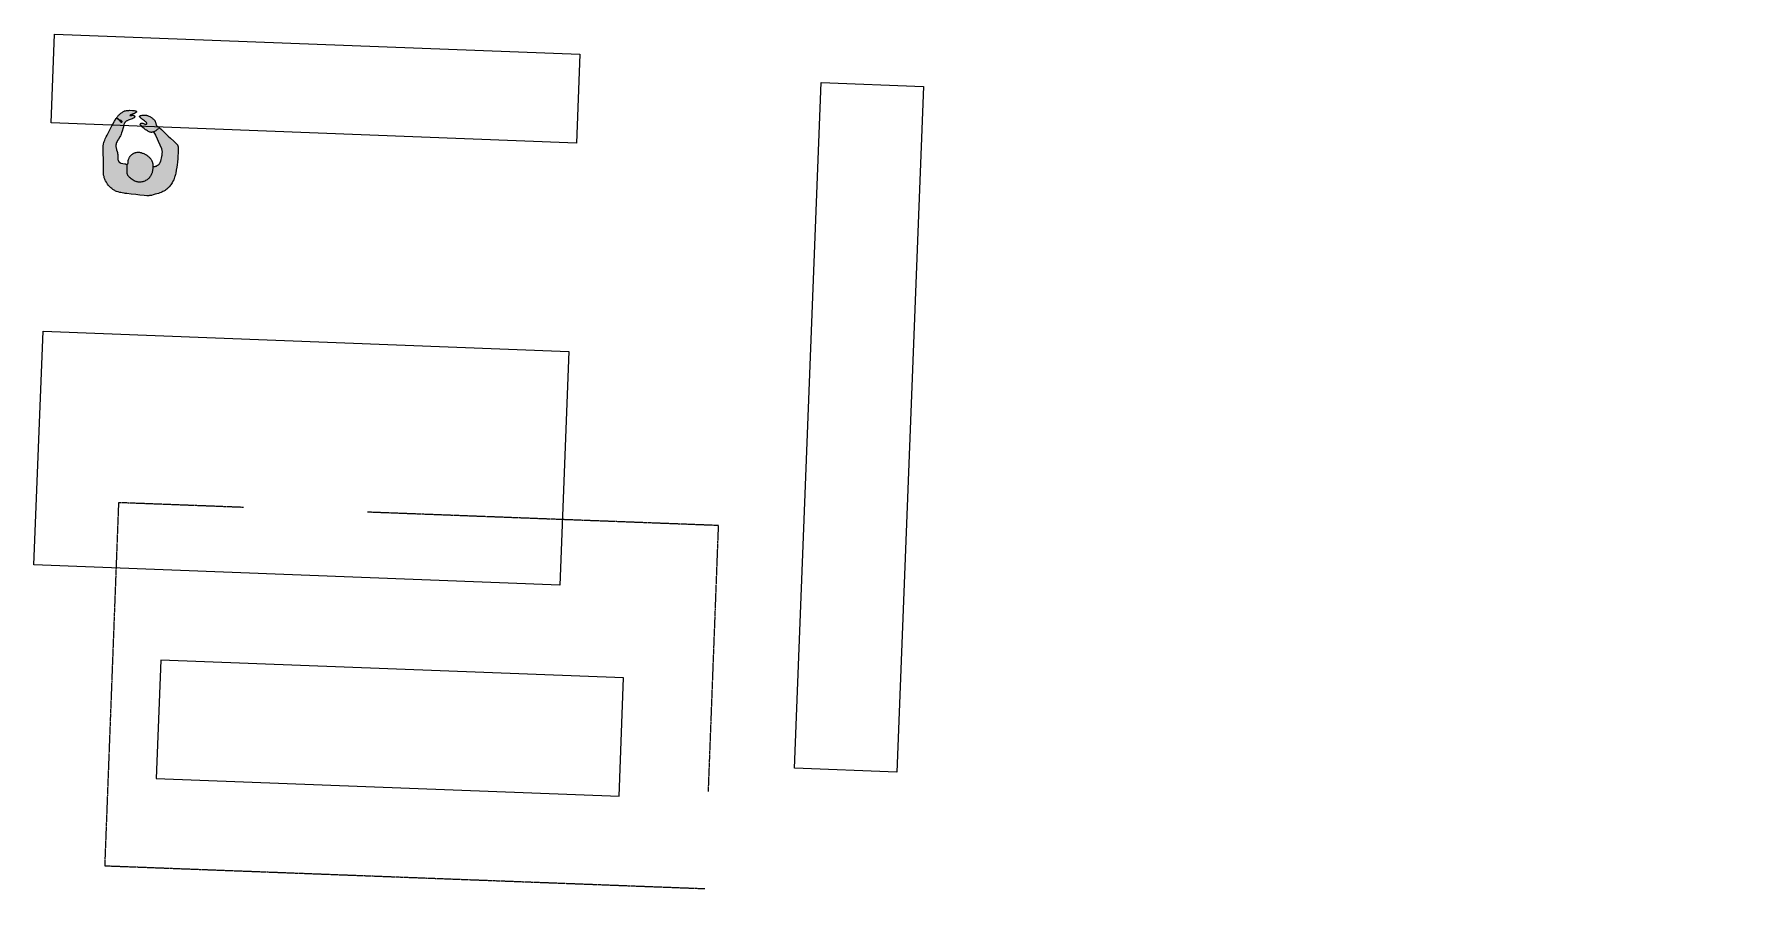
# Model space of a CAD drawing. Header units: millimetres. Extents: x 17591 to 38687, y 19003 to 25261.
# Drawn here: x 27045 to 38687, y 19003 to 24951 of the extents above; entities that cross this region are included whole.
import ezdxf

# ---------------------------------------------------------------- set-up
doc = ezdxf.new("R2010")
doc.units = ezdxf.units.MM
doc.header["$MEASUREMENT"] = 0
doc.linetypes.add('Hidden', pattern=[7.14375, 4.7625, -2.38125])
for name, color, linetype, lineweight in [('E-ELEC-EQPM', 71, 'Continuous', 13), ('E-ELEC-EQPM-HDLN', 91, 'Hidden', 13), ('FIXT-JNRY-PART', 42, 'Continuous', 0), ('PRES-FILL', 7, 'Continuous', 0), ('PRES-PEOP', 42, 'Continuous', 0)]:
    doc.layers.add(name, color=color, linetype=linetype, lineweight=lineweight)

# ---------------------------------------------------------------- blocks, each defined once
blk = doc.blocks.new('*U4')
at = {"color": 0}
blk.add_wipeout([(-1810, -235), (1787, -374), (1810, 235), (-1787, 374)], dxfattribs=at)
at = {"color": 0, "linetype": 'Continuous', "lineweight": 0, "flags": 128}
blk.add_lwpolyline([(1787, -374), (-1810, -235), (-1787, 374), (1810, 235), (1787, -374)], close=True, dxfattribs=at)
blk = doc.blocks.new('*U5')
at = {"layer": 'PRES-FILL', "linetype": 'ByBlock', "lineweight": -2}
h = blk.add_hatch(color=0, dxfattribs=at)
edge = h.paths.add_edge_path(flags=16)
edge.add_spline(control_points=[(-87, -291), (-89, -288), (-89, -283), (-89, -277)], knot_values=[0, 0, 0, 0, 1, 1, 1, 1], degree=3, periodic=0)
edge.add_spline(control_points=[(-89, -277), (-94, -264), (-102, -248), (-95, -248), (-88, -247), (-90, -264), (-89, -277)], knot_values=[0, 0, 0, 0, 0.509531, 0.509531, 0.509531, 1, 1, 1, 1], degree=3, periodic=0)
edge.add_spline(control_points=[(-89, -277), (-88, -283), (-86, -288), (-87, -291)], knot_values=[0, 0, 0, 0, 1, 1, 1, 1], degree=3, periodic=0)
edge.add_spline(control_points=[(-87, -291), (-86, -293), (-84, -293), (-82, -293), (-64, -287), (-45, -281), (-26, -274), (-4, -266), (18, -258), (41, -250), (62, -242), (84, -234), (102, -220), (117, -208), (130, -193), (143, -179), (163, -155), (183, -131), (203, -108), (213, -96), (224, -86), (234, -75), (247, -61), (255, -44), (260, -25), (269, 11), (269, 47), (253, 78), (241, 99), (227, 118), (212, 136), (198, 152), (184, 168), (171, 183), (154, 203), (137, 222), (120, 241), (107, 255), (88, 262), (71, 271), (49, 283), (28, 293), (3, 297), (-22, 302), (-45, 299), (-68, 291), (-91, 283), (-112, 274), (-130, 260), (-157, 239), (-183, 218), (-208, 195), (-226, 178), (-244, 160), (-260, 141), (-265, 135), (-270, 127), (-270, 120), (-269, 92), (-265, 65), (-263, 38), (-261, 9), (-260, -20), (-258, -48), (-258, -52), (-255, -55), (-254, -58), (-253, -62), (-253, -65), (-253, -69), (-254, -82), (-268, -92), (-268, -107), (-269, -125), (-262, -143), (-256, -158), (-248, -174), (-231, -189), (-215, -196), (-195, -205), (-228, -120), (-210, -123), (-201, -124), (-195, -153), (-182, -153), (-180, -153), (-176, -153), (-176, -151), (-175, -121), (-176, -84), (-192, -64), (-196, -58), (-202, -54), (-210, -52)], knot_values=[0, 0, 0, 0, 0.004098, 0.004098, 0.004098, 0.036354, 0.036354, 0.036354, 0.07573, 0.07573, 0.07573, 0.113201, 0.113201, 0.113201, 0.145266, 0.145266, 0.145266, 0.196552, 0.196552, 0.196552, 0.221625, 0.221625, 0.221625, 0.252365, 0.252365, 0.252365, 0.309173, 0.309173, 0.309173, 0.348127, 0.348127, 0.348127, 0.382965, 0.382965, 0.382965, 0.425054, 0.425054, 0.425054, 0.456865, 0.456865, 0.456865, 0.496842, 0.496842, 0.496842, 0.536467, 0.536467, 0.536467, 0.574696, 0.574696, 0.574696, 0.630228, 0.630228, 0.630228, 0.671879, 0.671879, 0.671879, 0.684675, 0.684675, 0.684675, 0.729775, 0.729775, 0.729775, 0.777357, 0.777357, 0.777357, 0.783126, 0.783126, 0.783126, 0.789055, 0.789055, 0.789055, 0.811446, 0.811446, 0.811446, 0.840448, 0.840448, 0.840448, 0.871083, 0.871083, 0.871083, 0.911485, 0.911485, 0.911485, 0.934486, 0.934486, 0.934486, 0.938181, 0.938181, 0.938181, 0.987094, 0.987094, 0.987094, 1, 1, 1, 1], degree=3, periodic=0)
edge.add_line((-210, -52), (-194, 0))
edge.add_spline(control_points=[(-194, 0), (-187, 23), (-180, 45), (-172, 68), (-163, 91), (-140, 108), (-119, 122), (-107, 130), (-96, 137), (-81, 137), (-68, 137), (-58, 134), (-50, 127)], knot_values=[0, 0, 0, 0, 0.324205, 0.324205, 0.324205, 0.66843, 0.66843, 0.66843, 0.855113, 0.855113, 0.855113, 1, 1, 1, 1], degree=3, periodic=0)
edge.add_line((-50, 127), (-43, 122))
edge.add_spline(control_points=[(-43, 122), (-53, 112), (-62, 101), (-66, 86), (-72, 67), (-71, 52), (-66, 32), (-61, 12), (-52, -4), (-40, -17), (-30, -28), (-16, -36), (4, -38), (21, -39), (33, -33), (46, -28), (56, -24), (64, -4), (73, -9), (78, -12), (80, -18), (83, -23), (90, -35), (105, -43), (104, -60), (103, -83), (82, -93), (72, -110), (63, -125), (57, -143), (46, -156), (28, -177), (-9, -177), (-34, -189), (-57, -201), (-80, -219), (-103, -230), (-126, -242), (-170, -203), (-184, -215), (-185, -216), (-186, -221), (-186, -224), (-184, -232), (-162, -244), (-165, -244), (-170, -245), (-190, -234), (-202, -232), (-207, -232), (-219, -228), (-217, -234), (-214, -244), (-208, -251), (-202, -257), (-185, -273), (-169, -290), (-141, -295), (-122, -299), (-104, -297), (-90, -294), (-88, -294), (-88, -293), (-87, -291)], knot_values=[0, 0, 0, 0, 0.044568, 0.044568, 0.044568, 0.101682, 0.101682, 0.101682, 0.159954, 0.159954, 0.159954, 0.212108, 0.212108, 0.212108, 0.25772, 0.25772, 0.25772, 0.292514, 0.292514, 0.292514, 0.310285, 0.310285, 0.310285, 0.355053, 0.355053, 0.355053, 0.417583, 0.417583, 0.417583, 0.47369, 0.47369, 0.47369, 0.564976, 0.564976, 0.564976, 0.649839, 0.649839, 0.649839, 0.736981, 0.736981, 0.736981, 0.746599, 0.746599, 0.746599, 0.777051, 0.777051, 0.777051, 0.817948, 0.817948, 0.817948, 0.83422, 0.83422, 0.83422, 0.863911, 0.863911, 0.863911, 0.939425, 0.939425, 0.939425, 0.993629, 0.993629, 0.993629, 1, 1, 1, 1], degree=3, periodic=0)
at = {"layer": 'PRES-PEOP', "color": 0, "linetype": 'ByBlock', "lineweight": -2, "flags": 128}
for points in [[(-250, -47), (-246, -46), (-242, -46), (-238, -46), (-231, -47), (-225, -47), (-220, -48), (-215, -49), (-212, -50), (-209, -52), (-206, -53), (-204, -54), (-200, -56), (-198, -58), (-196, -59), (-194, -61), (-192, -64), (-189, -68), (-187, -72), (-185, -76), (-183, -81), (-182, -85), (-180, -93), (-178, -100), (-177, -106), (-176, -112), (-175, -122), (-175, -130), (-175, -141), (-175, -146), (-176, -151), (-176, -151), (-176, -151), (-176, -152), (-176, -152), (-176, -152), (-176, -152), (-176, -152), (-176, -152), (-177, -153), (-177, -153), (-177, -153), (-178, -153), (-178, -153), (-179, -153), (-179, -153), (-180, -153), (-180, -153), (-181, -153), (-181, -153), (-182, -153), (-182, -153), (-183, -153), (-184, -153), (-185, -153), (-186, -152), (-187, -152), (-188, -151), (-190, -150), (-191, -148), (-193, -146), (-194, -145), (-196, -141), (-199, -135), (-201, -133), (-202, -131), (-203, -129), (-204, -128), (-205, -127), (-206, -125), (-207, -124), (-208, -124), (-209, -123), (-210, -123), (-212, -123), (-213, -123), (-214, -124), (-215, -125), (-215, -127), (-215, -128), (-216, -130), (-216, -132), (-216, -134), (-215, -138), (-215, -143), (-214, -148), (-213, -157), (-211, -165), (-210, -171), (-209, -177), (-209, -182), (-208, -185), (-208, -188), (-208, -191), (-209, -192), (-209, -194), (-209, -194), (-210, -195), (-211, -196), (-212, -196), (-212, -197), (-214, -196), (-215, -196), (-218, -195), (-221, -193), (-223, -192), (-228, -188), (-232, -185), (-236, -182), (-239, -180), (-242, -177), (-244, -175), (-247, -171), (-250, -168), (-251, -165), (-254, -162), (-256, -158), (-258, -152), (-260, -147), (-262, -142), (-263, -138), (-265, -134), (-265, -131), (-267, -125), (-267, -121), (-268, -117), (-268, -112), (-268, -107), (-268, -104), (-267, -102), (-267, -99), (-266, -97), (-265, -96), (-264, -92), (-257, -81), (-256, -78), (-255, -76), (-254, -74), (-254, -71), (-253, -69), (-253, -67), (-253, -66), (-253, -65), (-253, -63), (-254, -62), (-254, -61), (-254, -60), (-254, -58), (-254, -57), (-255, -57), (-255, -56), (-255, -55), (-257, -52), (-257, -51), (-257, -50), (-258, -50), (-258, -49), (-258, -48), (-259, -27), (-261, 6), (-263, 38), (-265, 58), (-268, 89), (-269, 104), (-270, 112), (-270, 120), (-270, 121), (-270, 122), (-270, 124), (-269, 125), (-269, 126), (-268, 128), (-268, 130), (-267, 131), (-266, 133), (-265, 135), (-264, 136), (-262, 139), (-260, 141), (-254, 148), (-243, 160), (-234, 169), (-221, 182), (-208, 195), (-189, 212), (-175, 224), (-164, 233), (-147, 247), (-130, 260), (-123, 265), (-117, 269), (-111, 272), (-106, 275), (-97, 279), (-90, 283), (-79, 287), (-68, 291), (-60, 293), (-52, 295), (-45, 297), (-39, 298), (-34, 299), (-29, 299), (-21, 299), (-15, 299), (-11, 299), (-4, 298), (3, 297), (12, 295), (20, 293), (27, 291), (33, 289), (42, 285), (50, 282), (60, 277), (71, 271), (84, 265), (94, 260), (101, 256), (106, 252), (110, 250), (112, 248), (116, 244), (120, 241), (133, 226), (152, 205), (171, 183), (191, 160), (212, 136), (218, 129), (223, 123), (231, 112), (237, 104), (241, 98), (247, 88), (253, 78), (256, 72), (258, 66), (260, 61), (261, 56), (263, 51), (264, 42), (265, 34), (266, 27), (266, 20), (266, 9), (265, 1), (264, -6), (262, -15), (260, -25), (258, -32), (256, -38), (254, -43), (252, -48), (250, -51), (248, -54), (245, -60), (243, -64), (241, -67), (238, -71), (234, -75), (227, -83), (215, -95), (209, -102), (203, -108), (173, -143), (143, -179), (133, -190), (126, -198), (120, -204), (116, -208), (113, -211), (107, -216), (102, -220), (99, -223), (92, -227), (86, -231), (80, -234), (76, -236), (67, -240), (54, -245), (41, -250), (7, -262), (-26, -274), (-40, -279), (-61, -286), (-82, -293), (-83, -293), (-84, -293), (-85, -293), (-86, -292), (-87, -291), (-87, -291), (-88, -290), (-88, -289), (-88, -287), (-89, -286), (-89, -284), (-89, -281), (-89, -278), (-89, -273), (-89, -264), (-89, -260), (-89, -258), (-89, -255), (-90, -254), (-90, -252), (-90, -251), (-91, -250), (-91, -250), (-92, -249), (-92, -248), (-93, -248), (-94, -248), (-95, -248), (-96, -248), (-97, -248), (-97, -249), (-98, -250), (-98, -251), (-98, -252), (-98, -253), (-98, -254), (-98, -255), (-97, -258), (-96, -260), (-88, -281), (-88, -284), (-87, -286), (-87, -287), (-87, -289), (-87, -290), (-87, -290), (-87, -292), (-88, -292), (-88, -293), (-89, -294), (-90, -294), (-96, -295), (-101, -296), (-105, -296), (-109, -297), (-113, -297), (-116, -297), (-122, -297), (-127, -297), (-130, -297), (-136, -296), (-141, -295), (-146, -294), (-151, -293), (-155, -292), (-159, -291), (-162, -289), (-165, -288), (-170, -285), (-175, -282), (-178, -279), (-184, -274), (-189, -270), (-202, -257), (-204, -255), (-206, -252), (-208, -250), (-209, -248), (-211, -247), (-212, -245), (-213, -243), (-215, -241), (-215, -239), (-217, -236), (-217, -234), (-218, -233), (-218, -233), (-218, -233), (-217, -232), (-217, -232), (-217, -232), (-217, -232), (-217, -232), (-216, -231), (-216, -231), (-215, -231), (-215, -231), (-214, -231), (-213, -231), (-213, -231), (-211, -231), (-210, -231), (-208, -232), (-206, -232), (-205, -232), (-204, -232), (-204, -232), (-203, -232), (-202, -232), (-200, -233), (-197, -233), (-195, -234), (-193, -235), (-189, -236), (-181, -239), (-179, -240), (-177, -241), (-175, -242), (-173, -242), (-172, -243), (-170, -244), (-168, -244), (-168, -244), (-166, -244), (-166, -244), (-165, -244), (-165, -244), (-165, -244), (-165, -244), (-165, -244), (-165, -244), (-165, -243), (-166, -243), (-166, -243), (-167, -242), (-167, -241), (-169, -241), (-170, -240), (-171, -239), (-173, -237), (-175, -236), (-179, -233), (-180, -232), (-181, -231), (-182, -230), (-183, -228), (-184, -227), (-185, -226), (-185, -225), (-185, -225), (-186, -224), (-186, -224), (-186, -223), (-186, -222), (-186, -222), (-186, -221), (-186, -220), (-186, -220), (-186, -219), (-185, -218), (-185, -218), (-185, -217), (-185, -217), (-185, -217), (-185, -216), (-185, -216), (-184, -216), (-184, -215), (-184, -215), (-183, -214), (-181, -214), (-179, -213), (-178, -213), (-176, -213), (-172, -214), (-169, -215), (-165, -216), (-161, -217), (-154, -220), (-141, -226), (-136, -228), (-131, -229), (-127, -230), (-124, -231), (-121, -232), (-116, -232), (-113, -233), (-110, -232), (-106, -232), (-105, -231), (-103, -230), (-94, -226), (-87, -221), (-74, -213), (-54, -201), (-44, -195), (-34, -189), (-29, -187), (-24, -185), (-15, -182), (2, -177), (14, -174), (19, -172), (27, -169), (32, -167), (36, -164), (38, -162), (42, -159), (46, -156), (48, -153), (50, -151), (53, -146), (55, -142), (57, -138), (61, -131), (66, -120), (69, -115), (72, -110), (74, -107), (76, -104), (80, -99), (88, -90), (91, -87), (93, -84), (95, -82), (97, -79), (98, -77), (101, -73), (102, -70), (103, -68), (103, -64), (104, -62), (104, -60), (104, -58), (104, -57), (104, -54), (103, -52), (102, -50), (102, -48), (101, -46), (100, -45), (83, -23), (82, -22), (81, -20), (80, -17), (79, -16), (79, -15), (78, -14), (78, -13), (77, -12), (76, -11), (75, -11), (75, -10), (74, -10), (73, -9), (73, -9), (72, -9), (71, -9), (70, -9), (69, -9), (69, -9), (68, -9), (67, -10), (65, -10), (64, -11), (63, -12), (62, -13), (60, -15), (57, -19), (54, -22), (52, -23), (51, -25), (50, -26), (49, -26), (47, -27), (46, -28), (36, -32), (33, -33), (29, -34), (27, -35), (24, -36), (22, -36), (18, -37), (14, -38), (12, -38), (8, -38), (6, -38), (4, -38), (0, -37), (-3, -37), (-6, -36), (-8, -36), (-11, -35), (-15, -34), (-19, -32), (-22, -31), (-25, -29), (-27, -28), (-31, -25), (-33, -23), (-37, -20), (-40, -17), (-43, -14), (-47, -9), (-50, -5), (-52, -1), (-54, 3), (-56, 6), (-59, 12), (-61, 17), (-62, 21), (-64, 26), (-66, 32), (-67, 36), (-68, 43), (-69, 48), (-69, 53), (-70, 57), (-70, 61), (-70, 64), (-70, 69), (-69, 73), (-69, 77), (-68, 81), (-66, 86), (-65, 89), (-64, 92), (-63, 94), (-61, 98), (-59, 102), (-58, 105), (-56, 107), (-53, 111), (-50, 114), (-46, 119), (-42, 123), (-37, 128), (-33, 133), (-28, 136), (-25, 139), (-21, 142), (-18, 144), (-12, 148), (-8, 150), (-5, 152), (1, 155), (7, 157), (10, 158), (14, 159), (17, 159), (20, 160), (26, 160), (30, 161), (35, 161), (38, 160), (45, 160), (49, 159), (56, 157), (63, 156), (68, 154), (72, 153), (75, 151), (78, 149), (81, 147), (87, 144), (91, 140), (95, 137), (98, 133), (101, 130), (103, 128), (106, 123), (109, 119), (110, 116), (112, 111), (114, 106), (117, 97), (119, 89), (121, 81), (122, 75), (123, 69), (123, 65), (123, 60), (123, 57), (123, 54), (123, 51), (121, 47), (120, 44), (119, 41), (117, 38), (115, 35), (106, 24), (98, 16), (87, 4), (76, -8)], [(-210, -52), (-202, -26), (-194, 0), (-189, 17), (-180, 42), (-172, 68), (-170, 72), (-168, 76), (-166, 80), (-164, 83), (-162, 86), (-157, 91), (-153, 95), (-149, 99), (-142, 105), (-136, 110), (-127, 116), (-119, 122), (-114, 125), (-111, 127), (-107, 129), (-104, 131), (-102, 132), (-99, 133), (-97, 134), (-93, 135), (-90, 136), (-88, 136), (-84, 137), (-81, 137), (-78, 137), (-76, 137), (-74, 137), (-73, 137), (-69, 136), (-67, 135), (-64, 135), (-62, 134), (-61, 133), (-58, 132), (-56, 131), (-54, 130), (-52, 129), (-50, 127), (-47, 125), (-43, 122)]]:
    blk.add_lwpolyline(points, dxfattribs=at)
blk = doc.blocks.new('*U7')
at = {"color": 0, "linetype": 'ByBlock', "lineweight": -2, "flags": 128}
blk.add_lwpolyline([(-1768, 869), (1830, 730), (1768, -869), (-1830, -730), (-1768, 869)], close=True, dxfattribs=at)
blk.add_lwpolyline([(-1768, 869), (1830, 730), (1768, -869), (-1830, -730), (-1768, 869)], close=True, dxfattribs=at)
blk = doc.blocks.new('*U6')
at = {"color": 0, "linetype": 'ByBlock', "lineweight": -2}
blk.add_wipeout([(-1768, 869), (1830, 730), (1768, -869), (-1830, -730)], dxfattribs=at)
blk.add_blockref('*U7', (0, 0), dxfattribs=at)
blk = doc.blocks.new('BVN_Equipment_Printer J75 - BVN_Equipment_Printer J75-4317960-GA PLAN - LEVEL 11')
at = {"layer": 'E-ELEC-EQPM', "color": 0}
for p, q in [((1660, 433), (-1510, 433)), ((-1510, 433), (-1510, -377)), ((1660, -377), (1660, 433)), ((-1510, -377), (1660, -377))]:
    blk.add_line(p, q, dxfattribs=at)
at = {"layer": 'E-ELEC-EQPM-HDLN', "color": 0}
for p, q in [((-985, 1500), (-1840, 1500)), ((-1840, 1500), (-1840, -987)), ((2270, 1500), (-135, 1500)), ((2270, -322), (2270, 1500)), ((-1840, -987), (2270, -987))]:
    blk.add_line(p, q, dxfattribs=at)

msp = doc.modelspace()

# ---------------------------------------------------------------- linework, layer by layer
at = {"layer": 'FIXT-JNRY-PART', "flags": 128}
msp.add_lwpolyline([(32251, 19926), (32433, 24618), (33132, 24591), (32951, 19899), (32251, 19926)], close=True, dxfattribs=at)

# ---------------------------------------------------------------- block references
at = {"layer": 'FIXT-JNRY-PART'}
for name, p in [('*U4', (28972, 24577)), ('*U6', (28875, 22047))]:
    msp.add_blockref(name, p, dxfattribs=at)

# ---------------------------------------------------------------- wipeouts: each hides what was drawn before it
for points in [[(36521, 22933), (37220, 22906), (37072, 19059), (36372, 19086)], [(38014, 22250), (38644, 22225), (38646, 22285), (38017, 22310)], [(37931, 20081), (38560, 20057), (38563, 20117), (37933, 20141)], [(37890, 19027), (38519, 19003), (38522, 19063), (37892, 19087)]]:
    msp.add_wipeout(points).dxf.layer = 'FIXT-JNRY-PART'

# ---------------------------------------------------------------- next in the draw order: block references
at = {"layer": 'E-ELEC-EQPM', "color": 92, "rotation": 357.816525054261}
msp.add_blockref('BVN_Equipment_Printer J75 - BVN_Equipment_Printer J75-4317960-GA PLAN - LEVEL 11', (29405, 20174), dxfattribs=at)
at = {"layer": 'PRES-FILL', "xscale": 1.000009635247655, "yscale": 1.000009635247655, "zscale": 1.000009635247655, "rotation": 222.4271797563406}
msp.add_blockref('*U5', (27744, 24102), dxfattribs=at)

# ---------------------------------------------------------------- next in the draw order: wipeouts: each hides what was drawn before it
msp.add_wipeout([(37931, 20081), (38560, 20057), (38522, 19063), (37892, 19087)]).dxf.layer = 'FIXT-JNRY-PART'

# ---------------------------------------------------------------- next in the draw order: wipeouts: each hides what was drawn before it
msp.add_wipeout([(37971, 21136), (38601, 21111), (38563, 20117), (37933, 20141)]).dxf.layer = 'FIXT-JNRY-PART'

# ---------------------------------------------------------------- next in the draw order: wipeouts: each hides what was drawn before it
msp.add_wipeout([(37971, 21136), (38601, 21111), (38603, 21171), (37974, 21196)]).dxf.layer = 'FIXT-JNRY-PART'

# ---------------------------------------------------------------- next in the draw order: wipeouts: each hides what was drawn before it
msp.add_wipeout([(37974, 21196), (38603, 21171), (38606, 21231), (37976, 21256)]).dxf.layer = 'FIXT-JNRY-PART'

# ---------------------------------------------------------------- next in the draw order: wipeouts: each hides what was drawn before it
msp.add_wipeout([(38014, 22250), (38644, 22225), (38606, 21231), (37976, 21256)]).dxf.layer = 'FIXT-JNRY-PART'

# ---------------------------------------------------------------- next in the draw order: wipeouts: each hides what was drawn before it
msp.add_wipeout([(38055, 23304), (38685, 23280), (38646, 22285), (38017, 22310)]).dxf.layer = 'FIXT-JNRY-PART'

# ---------------------------------------------------------------- next in the draw order: wipeouts: each hides what was drawn before it
msp.add_wipeout([(38055, 23304), (38685, 23280), (38687, 23340), (38058, 23364)]).dxf.layer = 'FIXT-JNRY-PART'

doc.saveas('drawing.dxf')
